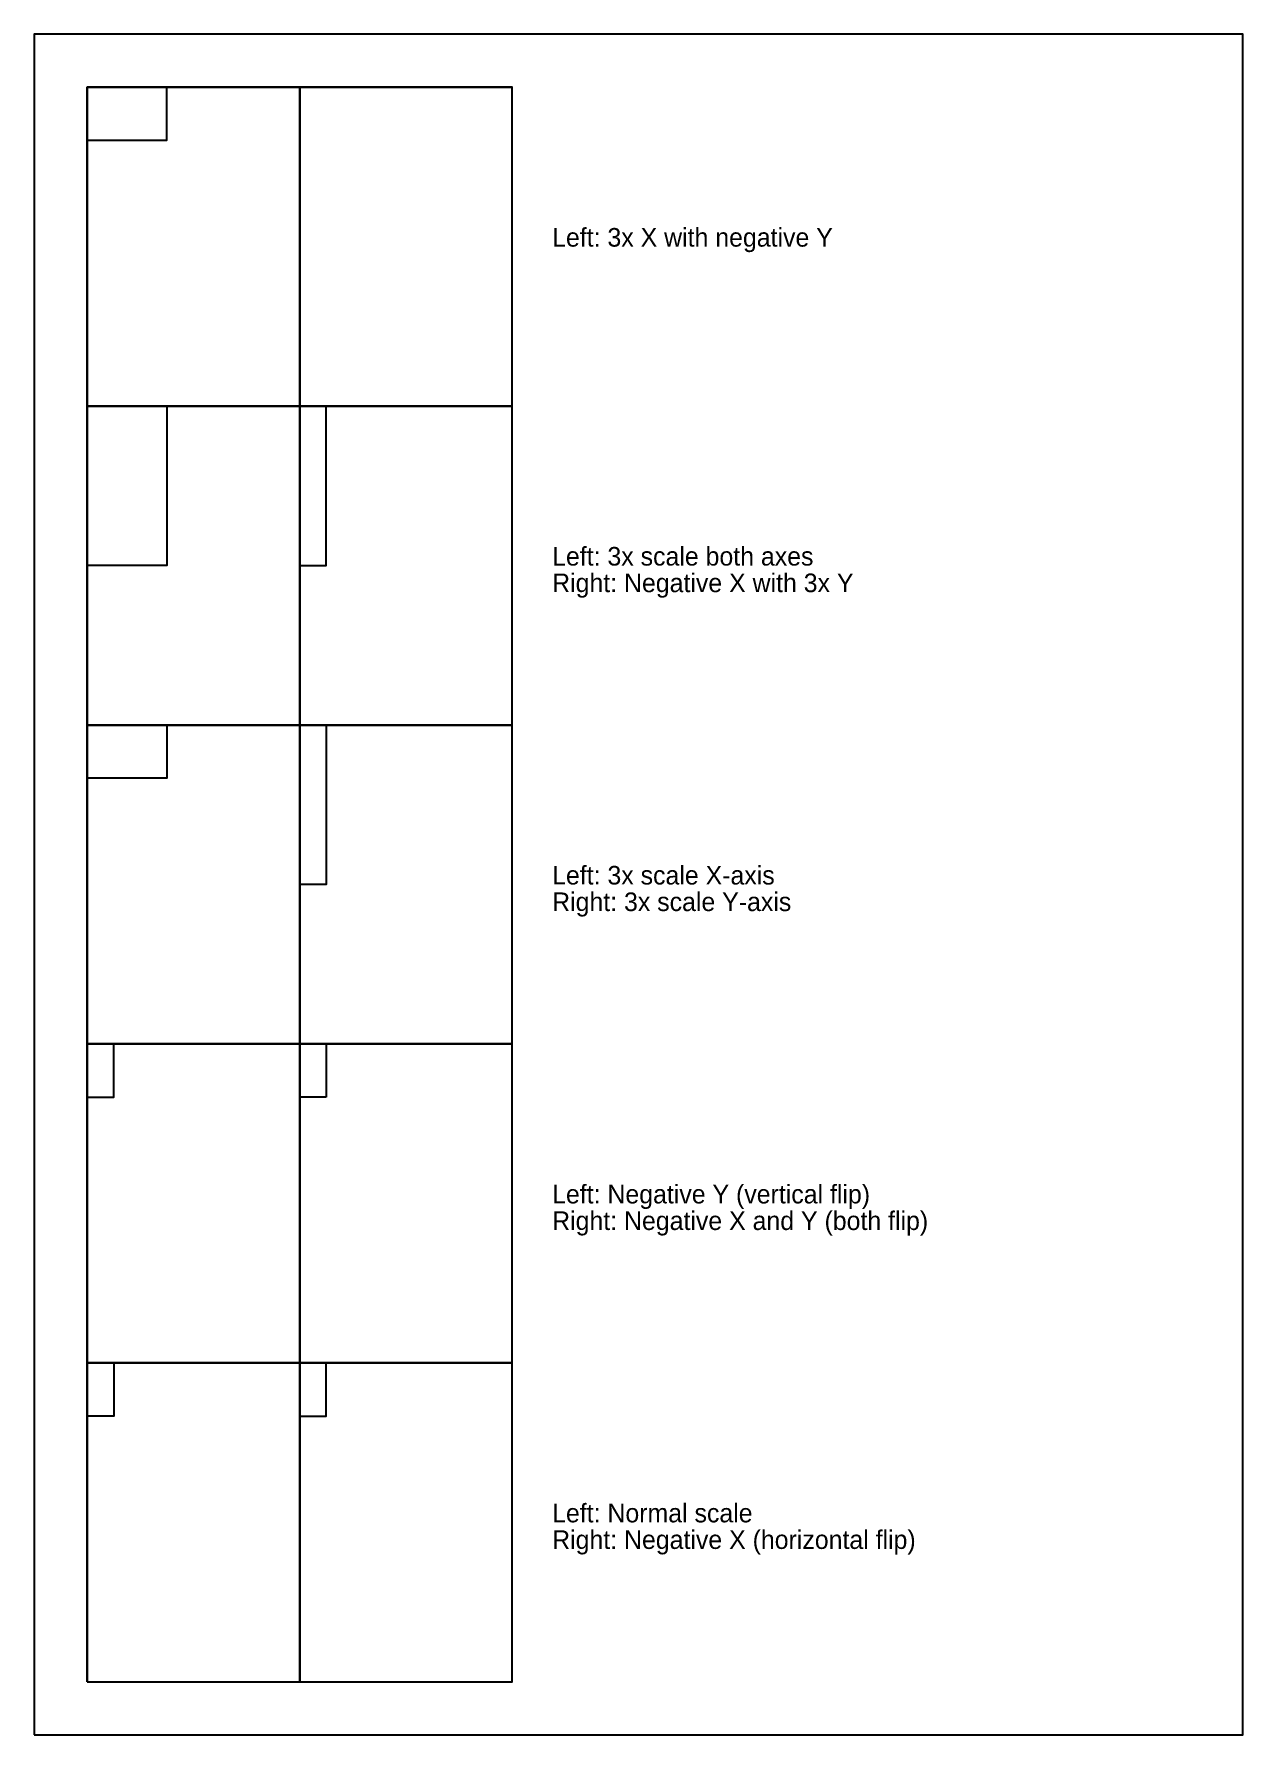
# Model space of a CAD drawing. Header units: metres. Extents: x 0 to 45500, y 0 to 64000.
import ezdxf

# ---------------------------------------------------------------- set-up
doc = ezdxf.new("R2010")
doc.units = ezdxf.units.M
doc.layers.add('walls', color=8, linetype='Continuous')

# ---------------------------------------------------------------- blocks, each defined once
blk = doc.blocks.new('TEST_RECT_1000x2000')
blk.add_lwpolyline([(0, 0), (1000, 0), (1000, -2000), (0, -2000), (0, 0)], close=True)

msp = doc.modelspace()

# ---------------------------------------------------------------- linework, layer by layer
at = {"layer": 'walls'}
for points in [[(0, 0), (45500, 0), (45500, 64000), (0, 64000), (0, 0)], [(2000, 50000), (10000, 50000), (10000, 62000), (2000, 62000), (2000, 50000)], [(10000, 50000), (18000, 50000), (18000, 62000), (10000, 62000), (10000, 50000)], [(2000, 38000), (10000, 38000), (10000, 50000), (2000, 50000), (2000, 38000)], [(10000, 38000), (18000, 38000), (18000, 50000), (10000, 50000), (10000, 38000)], [(2000, 26000), (10000, 26000), (10000, 38000), (2000, 38000), (2000, 26000)], [(10000, 26000), (18000, 26000), (18000, 38000), (10000, 38000), (10000, 26000)], [(2000, 14000), (10000, 14000), (10000, 26000), (2000, 26000), (2000, 14000)], [(10000, 14000), (18000, 14000), (18000, 26000), (10000, 26000), (10000, 14000)], [(2000, 2000), (10000, 2000), (10000, 14000), (2000, 14000), (2000, 2000)], [(10000, 2000), (18000, 2000), (18000, 14000), (10000, 14000), (10000, 2000)]]:
    msp.add_lwpolyline(points, close=True, dxfattribs=at)
for points in [[(2000, 62000), (18000, 62000)], [(2000, 2000), (2000, 62000)], [(10000, 2000), (10000, 62000)], [(18000, 2000), (18000, 62000)], [(2000, 50000), (18000, 50000)], [(2000, 38000), (18000, 38000)], [(2000, 26000), (18000, 26000)], [(2000, 14000), (18000, 14000)], [(2000, 2000), (18000, 2000)]]:
    msp.add_lwpolyline(points, dxfattribs=at)

# ---------------------------------------------------------------- block references
for p, xscale, yscale in [((2000, 60000), 3, -1), ((2000, 50000), 3, 3), ((11000, 50000), -1, 3), ((11000, 24000), -1, -1)]:
    msp.add_blockref('TEST_RECT_1000x2000', p, dxfattribs=dict(xscale=xscale, yscale=yscale))
for p, xscale in [((2000, 38000), 3), ((11000, 14000), -1)]:
    msp.add_blockref('TEST_RECT_1000x2000', p, dxfattribs=dict(xscale=xscale))
for p, yscale in [((10000, 38000), 3), ((2000, 24000), -1)]:
    msp.add_blockref('TEST_RECT_1000x2000', p, dxfattribs=dict(yscale=yscale))
msp.add_blockref('TEST_RECT_1000x2000', (2000, 14000))

# ---------------------------------------------------------------- texts
for s, p in [('Left: 3x X with negative Y', (19500, 56000)), ('Left: 3x scale both axes', (19500, 44000)), ('Right: Negative X with 3x Y', (19500, 43000)), ('Left: 3x scale X-axis', (19500, 32000)), ('Right: 3x scale Y-axis', (19500, 31000)), ('Left: Negative Y (vertical flip)', (19500, 20000)), ('Right: Negative X and Y (both flip)', (19500, 19000)), ('Left: Normal scale', (19500, 8000)), ('Right: Negative X (horizontal flip)', (19500, 7000))]:
    msp.add_text(s, height=700).set_placement(p)

doc.saveas('drawing.dxf')
